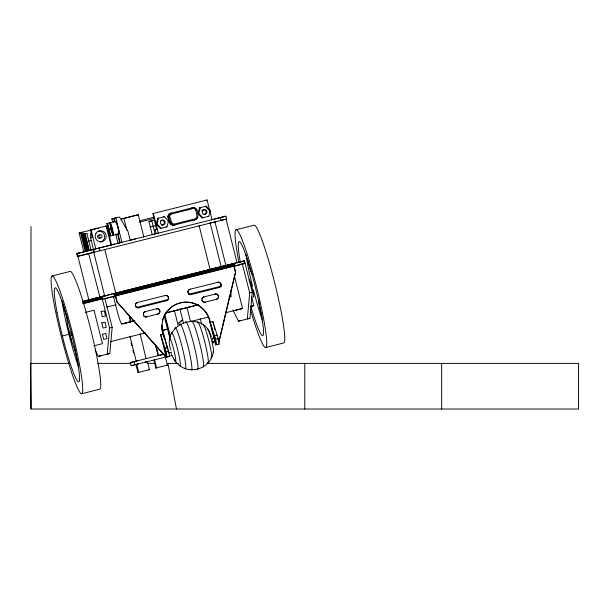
<?xml version="1.0" encoding="UTF-8"?>
<svg xmlns="http://www.w3.org/2000/svg" width="609" height="609" viewBox="0 0 609 609"><rect width="100%" height="100%" fill="white"/><g stroke="black" fill="none" stroke-linecap="round" stroke-linejoin="round"><path stroke-width="0.91" d="M167.977 216.69L168.647 214.543L170.078 213.432L192.726 207.715C198.275 206.672 200.209 218.441 194.971 219.819L174.258 225.026C169.675 226.015 168.487 219.849 167.977 216.69L168.868 216.469L169.835 213.972L171.411 213.074L170.078 213.432M170.878 349.962C160.578 324.932 202.964 307.347 211.308 336.807M109.247 233.163L109.338 232.021C108.318 231.808 108.067 234.016 109.247 233.163L109.407 234.32M103.842 298.882L104.938 298.6L112.17 327.345L109.81 353.502L107.207 354.156L109.574 328L102.35 299.255L102.373 297.862L103.347 296.438L83.182 301.501L82.481 302.277L101.733 297.443M242.306 264.093L249.698 292.807L247.33 318.956L249.934 318.309L252.293 292.153L244.422 260.789L104.679 295.898L93.04 249.553L110.937 245.054L106.149 226.008L105.563 226.16M66.594 314.67C66.998 327.231 70.865 339.685 75.257 351.416M108.836 232.158L108.813 234.473L110.183 234.122M218.905 341.466L235.173 273.243M218.936 342.327L235.645 272.253L234.023 265.813M156.186 224.12L157.822 218.334L164.415 216.682L168.586 220.998L166.95 226.784L160.357 228.436L156.186 224.12L156.977 223.922L161.149 228.238L160.357 228.436M156.977 223.922L158.614 218.136L157.822 218.334M197.963 213.622L199.6 207.844L206.192 206.185L210.364 210.508L208.727 216.286L202.135 217.946L197.963 213.622L198.755 213.424L202.926 217.748L202.135 217.946M198.755 213.424L200.391 207.646L199.6 207.844M211.749 357.414L213.607 351.804M212.579 341.953L215.517 341.215L214.65 337.729L215.038 339.959M143.412 313.117L143.518 312.881A2.695 2.68 75.9 0 1 145.163 311.656L156.688 308.755A2.695 2.68 75.9 0 1 159.946 310.719A2.695 2.68 75.9 0 1 157.997 313.985L146.48 316.878A2.695 2.68 75.9 0 1 143.48 315.576M201.853 298.806L202.135 298.159A2.695 2.68 75.9 0 1 203.779 296.933L215.304 294.033A2.695 2.68 75.9 0 1 218.562 295.997A2.695 2.68 75.9 0 1 216.614 299.263L205.088 302.155A2.695 2.68 75.9 0 1 201.838 300.199M211.475 358.084C205.933 369.427 190.305 373.355 180.058 365.971M164.788 314.708L165.701 313.475M166.158 312.859C172.903 302.026 188.638 299.034 199.204 306.061A24.398 24.284 75.9 0 1 209.953 322.237L214.048 338.543M195.862 219.476L194.081 220.047L196.966 218.562M83.182 301.501L105.151 295.776L83.791 301.158M103.644 296.24L104.025 296.058M208.095 269.909L207.661 270.594M242.686 264.002L245.077 263.408L102.35 299.255M78.378 256.183L77.366 256.45L76.665 253.664L84.05 251.799M244.422 260.789L242.161 261.383L243.851 261.748L244.97 263.073M111.698 296.91C116.722 298.319 114.553 290.919 111.044 294.299M69.753 334.12L71.413 333.694L71.154 331.966L71.504 332.773M225.109 265.638L218.829 267.214M167.658 280.064L165.336 280.65M242.511 261.368L113.906 293.576L114.561 296.187L115.664 295.905L117.194 302.003L166.295 357.285L166.797 357.156A5.39 0.518 75.9 0 0 166.455 353.814A5.39 0.518 75.9 0 0 164.917 348.142L160.609 334.63L163.204 333.976A24.398 24.284 75.9 0 1 180.363 302.81A24.398 24.284 75.9 0 1 210.204 322.176L214.513 335.688A5.39 0.518 75.9 0 1 216.05 341.352A5.39 0.518 75.9 0 1 216.393 344.694L215.891 344.823L214.756 340.294M138.281 214.756L121.648 218.936L138.281 214.756L143.815 236.802L143.389 236.909M214.657 268.264L218.136 267.389M114.561 296.187L115.413 295.974L116.943 302.072L166.044 357.346L169.401 356.501A5.39 0.518 75.9 0 0 169.058 353.159A5.39 0.518 75.9 0 0 167.513 347.495L163.204 333.976L164.346 338.505M233.856 266.224C236.596 266.826 232.585 260.37 234.495 265.136M157.83 355.702L162.458 354.537M112.543 221.6L111.858 218.89L119.463 216.987L127.974 231.329L130.204 240.22M106.803 223.625L107.488 223.45L109.392 229.555L110.602 235.828L109.909 235.995L106.803 223.625L113.906 221.843L113.221 222.011M152.92 213.584L153.316 213.485L158.264 233.171L156.132 233.704L155.105 229.608L156.543 229.25L152.92 213.584L207.075 199.98L212.023 219.666L88.016 250.809M93.481 249.439L90.574 237.868L92.34 237.426L90.459 229.951L91.045 229.806L95.826 248.845M79.124 233.034L80.464 232.699L85.191 251.509L83.852 251.852L79.124 233.034L94.738 229.113M86.684 251.136L86.166 251.273L81.971 234.579L86.881 233.346L91.076 250.04M139.56 220.816L154.222 217.139M109.392 229.555L111.226 229.091M139.423 222.156L154.45 218.372M148.939 221.509L151.793 220.793L155.105 233.963L152.242 234.678L148.939 221.509L154.793 220.039M88.259 241.21L91.83 240.311M109.909 235.995L117.012 234.214L116.327 234.389M155.896 225.543L150.301 226.944M76.665 253.664L82.215 252.263M214.261 219.103L225.893 216.18L226.594 218.974L221.044 220.367L220.344 217.573M226.008 219.118L77.906 256.305L93.786 252.332M104.786 249.568L115.733 293.127M212.404 268.828L210.067 269.414L199.173 225.848M210.174 223.084L221.166 266.628M236.094 229.722L254.136 225.193A60.717 5.884 75.9 0 1 274.636 282.652A60.717 5.884 75.9 0 1 283.718 342.974L265.684 347.503M103.667 296.126L99.084 297.314L103.804 296.103M88.845 299.864L77.206 253.519L78.218 253.268M99.891 297.085L88.678 253.603M104.679 295.898L103.431 296.202L104.9 295.829M170.863 279.265L169.53 279.6L170.611 279.333M173.215 278.678L175.887 278.008M219.636 267.016L221.821 266.468M99.465 297.405L104.969 296.027M114.035 293.751L234.214 263.568M99.473 297.565L103.142 296.644M114.104 293.896L234.282 263.705M114.18 294.078L234.358 263.887M114.264 294.299L234.442 264.108M114.347 294.55L234.526 264.359M114.439 294.825L234.617 264.641M114.53 295.129L234.709 264.945M114.621 295.449L234.8 265.265M114.713 295.784L234.891 265.6M106.674 307.058L116.091 304.69M135.411 304.378A2.695 2.68 75.9 0 1 137.337 302.506L165.336 295.472A2.695 2.68 75.9 0 1 168.594 297.436A2.695 2.68 75.9 0 1 166.645 300.701L138.646 307.735A2.695 2.68 75.9 0 1 135.388 305.771M188.196 293.226A2.695 2.68 75.9 0 1 189.879 289.305L217.877 282.272A2.695 2.68 75.9 0 1 221.136 284.236A2.695 2.68 75.9 0 1 219.194 287.501L191.196 294.535A2.695 2.68 75.9 0 1 188.615 293.797M136.226 307.492L168.419 299.407M188.661 294.322L221.775 286.009M116.19 295.776L113.495 296.454L116.997 310.392A14.372 1.385 75.9 0 0 121.838 323.988L134.726 320.753M165.983 312.904L198.488 304.744M229.532 296.948L230.841 296.613A14.372 1.385 75.9 0 0 230.545 290.896M109.574 328L112.17 327.345M249.698 292.807L252.293 292.153M110.511 341.657L145.49 332.872M191.439 321.331L208.78 316.969M225.216 312.843L242.557 308.489L234.381 275.938M253.824 305.657L250.36 306.533L253.824 305.657L251.555 296.621M209.953 322.237L212.807 321.522L217.116 335.034A5.39 0.518 75.9 0 1 218.654 340.697A5.39 0.518 75.9 0 1 218.996 344.047L215.639 344.884L214.733 341.261M95.164 349.954L98.3 356.387L100.896 355.74M232.935 309.935L238.423 321.194L241.019 320.54M164.917 348.142L167.513 347.488M214.513 335.688L217.116 335.034M212.434 338.284L214.65 337.729M165.991 351.804L168.594 351.149M215.586 339.342L218.189 338.688M135.335 361.35L137.291 360.855M130.334 362.606L134.155 361.647L134.939 364.783L131.118 365.743L130.334 362.606L164.339 354.065M168.906 352.916L171.654 352.23M131.118 365.743L172.438 355.367M137.969 372.541L138.7 372.358L136.69 364.342L135.952 364.525L137.969 372.541L149.487 369.648L147.477 361.632L146.739 361.822M155.866 368.049L156.597 367.866L154.587 359.85L153.849 360.033L155.866 368.049L167.384 365.156L165.374 357.14M111.858 218.89L113.632 218.448L114.538 222.064M206.679 200.079L207.075 199.98M90.459 229.951L106.149 226.008M91.297 229.974L92.644 229.639M81.971 234.579L85.557 233.681M85.785 233.62L86.219 233.513M86.448 233.453L86.881 233.346M106.293 228.466L106.735 228.36M106.956 228.306L107.397 228.192L111.592 244.887M193.175 207.639L191.835 207.935L194.537 207.768M169.667 213.637L170.558 213.409M192.741 207.836L193.632 207.616M169.287 213.888L170.177 213.668M193.198 207.882L194.088 207.661M168.944 214.193L169.835 213.972M168.647 214.543L169.538 214.315M168.396 214.924L169.287 214.703M195.367 208.156L194.469 208.377L195.733 208.43M168.198 215.342L169.096 215.122M206.192 206.185L205.4 206.382L209.572 210.706L210.364 210.508M163.623 216.88L164.415 216.682M168.061 215.776L168.959 215.556M195.443 209.336L196.342 209.115M167.993 216.233L168.883 216.012M195.679 209.732L196.57 209.511M168.023 217.147L168.914 216.926L168.868 216.469M168.13 217.596L169.028 217.375C169.515 220.313 170.962 225.825 175.148 224.797L174.258 225.026M195.961 210.607L196.859 210.379M203.185 209.846L203.977 209.648M161.408 220.344L162.2 220.146M167.795 221.196L168.586 220.998M169.683 222.468L170.581 222.239M169.858 222.917L170.756 222.688M204.35 214.482L205.142 214.284M162.573 224.972L163.364 224.774M170.086 223.336L170.984 223.115M170.368 223.731L171.258 223.503M196.768 217.535L197.666 217.306M170.695 224.082L171.586 223.861M196.593 217.976L197.483 217.756M171.06 224.394L171.959 224.165M171.464 224.652L172.362 224.432M171.898 224.858L172.796 224.637M172.355 225.01L173.245 224.79M195.748 219.133L196.638 218.913M155.105 229.608L156.947 229.144M195.375 219.438L196.265 219.217M172.827 225.102L173.717 224.881M207.943 216.484L208.727 216.286M166.166 226.982L166.95 226.784M173.306 225.14L174.676 224.888M86.912 251.083L87.338 250.977M111.158 244.993L114.865 244.064M130.729 240.083L135.426 238.903M211.285 219.841L225.893 216.18M77.206 253.519L93.58 249.416L94.281 252.202M93.74 252.339L94.753 252.088M199.128 225.855L200.14 225.604M209.686 223.206L215.974 221.638M52.115 275.946L70.149 271.416A60.717 5.824 75.9 0 1 90.581 328.89A60.717 5.824 75.9 0 1 99.724 389.197L81.69 393.726A60.717 5.824 75.9 0 1 54.62 306.616A60.717 5.824 75.9 0 1 64.394 304.165A60.717 5.824 75.9 0 1 81.69 393.726M109.917 294.581L83.471 301.31M222.696 266.453L226.358 265.539M237.365 262.776L242.862 261.39M82.915 301.721L103.081 296.659M223.039 266.529L224.866 266.072M82.679 301.988L101.931 297.154M83.235 302.361L102.487 297.527M83.121 302.688L102.373 297.862M83.045 303.038L102.297 298.204M83.014 303.389L102.266 298.555M83.037 303.739L102.289 298.905L101.695 296.636L103.964 296.096M239.466 264.451L241.301 263.986M110.572 297.192L104.855 298.623M234.221 266.125L242.473 264.055M85.283 312.425L94.03 310.232L102.434 343.682L93.687 345.882M137.337 302.506L137.588 302.445A2.695 2.68 75.9 0 0 135.64 305.71A2.695 2.68 75.9 0 0 138.898 307.667L138.646 307.735M165.336 295.472L165.085 295.532A2.695 2.68 75.9 0 1 168.343 297.497A2.695 2.68 75.9 0 1 166.394 300.762L166.645 300.701M189.879 289.305L190.13 289.245A2.695 2.68 75.9 0 0 188.189 292.51A2.695 2.68 75.9 0 0 191.447 294.474L191.196 294.535M217.877 282.272L217.626 282.34A2.695 2.68 75.9 0 1 220.884 284.296A2.695 2.68 75.9 0 1 218.943 287.562L219.194 287.501M145.163 311.656L145.414 311.587A2.695 2.68 75.9 0 0 143.473 314.853A2.695 2.68 75.9 0 0 146.731 316.817L146.48 316.878M156.688 308.755L156.437 308.824A2.695 2.68 75.9 0 1 158.469 309.128L159.018 309.562A2.695 2.68 75.9 0 1 157.746 314.046L157.997 313.985M203.779 296.933L204.03 296.865A2.695 2.68 75.9 0 0 202.089 300.13A2.695 2.68 75.9 0 0 205.347 302.094L205.088 302.155M215.304 294.033L215.053 294.101A2.695 2.68 75.9 0 1 217.086 294.406L217.634 294.84A2.695 2.68 75.9 0 1 216.362 299.323L216.614 299.263M62.362 335.978L68.954 334.326M121.838 323.988L134.604 320.783M165.602 313.003L198.397 304.766M229.022 297.07L230.841 296.613M125.789 322.998L131.087 321.674L129.793 316.535M133.759 320.996L132.412 321.339A14.372 1.385 75.9 0 0 132.64 320.776M235.546 310.247L242.557 308.489M98.3 356.387L109.81 353.502M238.423 321.194L249.934 318.309M146.053 358.655L140.146 333.747M136.073 364.502L138.076 363.992M145.163 362.218L147.172 361.708M137.314 364.182L138.38 363.916M144.866 362.294L145.924 362.02M168.899 356.63L169.401 356.501M218.494 344.169L218.996 344.047M148.756 369.83L149.487 369.648M166.653 365.339L167.384 365.156M221.646 266.506L222.346 266.43M69.312 363.39L30.45 363.39L30.998 409.02L578.55 409.02L578.55 363.39L206.862 363.39M97.539 363.39L130.92 363.39M147.918 363.39L154.617 363.39M178.338 363.39L167.886 363.39L176.465 409.02M203.109 324.772L203.665 325.236A17.174 1.66 75.9 0 1 209.93 345.349A17.174 1.66 75.9 0 1 210.92 357.62M191.66 320.882L192.429 321.522A23.736 2.291 75.9 0 1 200.399 346.354A23.736 2.291 75.9 0 1 203.223 366.923M215.517 341.215L215.274 340.736M185.593 321.506L186.392 322.169A24.611 2.375 75.9 0 1 194.652 347.914A24.611 2.375 75.9 0 1 197.582 369.244M172.317 356.318L175.217 361.449L179.503 365.507A17.174 1.66 75.9 0 0 178.513 353.235A17.174 1.66 75.9 0 0 172.256 333.123L171.692 332.666A17.174 1.66 75.9 0 0 171.426 333.336M167.795 349.749L168.015 350.365M71.162 332.491L71.58 333.648L71.39 332.43M171.274 353.631L171.677 354.841M217.733 338.322L218.052 339.655M212.313 338.528L212.716 340.066M71.413 333.694L71.999 335.331L71.847 334.044M226.061 219.103L237 262.662M234.077 267.092L235.173 271.447M214.962 221.889L225.901 265.448M212.807 321.522L213.713 325.145M214.17 326.957L214.855 329.675M210.204 322.176L214.299 338.482M200.254 318.652L201.64 324.171M186.894 307.088L190.526 321.56M179.883 308.847L183.522 323.318M174.41 310.476L178.11 325.191M164.719 313.886L170.49 336.876M165.831 320.456L166.523 323.212M166.988 325.054L167.681 327.809M168.83 332.407L169.523 335.163M164.255 315.957L170.033 338.947M161.583 325.434L167.353 348.417M162.953 334.044L163.638 336.762M160.609 334.63L166.295 357.285M155.934 345.425L158.477 355.534M123.886 218.372L126.885 230.316M155.31 344.603L158.081 355.641M114.774 221.044L114.089 218.334L115.824 217.9L121.952 242.291L120.217 242.725L117.948 233.689M117.491 233.81L119.76 242.839L117.986 243.288L115.718 234.252M129.976 336.305L136.21 361.129M131.087 342.867L131.78 345.623M132.929 350.221L133.63 352.984M99.13 248.023L99.83 250.809M85.153 233.78L89.34 250.474M84.712 233.894L88.617 249.454L84.484 233.947M84.05 234.062L87.726 249.675L83.821 234.115M83.38 234.221L87.293 249.781L83.159 234.282M83.243 234.861L82.565 232.174L81.218 232.509L85.945 251.327M82.717 234.389L86.63 249.949L82.497 234.45M168.914 216.926L169.028 217.375M213.089 341.611L213.386 343.057M168.366 351.682L168.556 352.946M75.029 349.825L75.082 350.266A12.903 1.248 75.9 0 0 77.404 360.954L78.028 363.208A12.918 1.241 75.9 0 0 78.378 363.687M441.662 363.39L441.662 409.02M304.774 363.39L304.774 409.02M30.998 226.502L30.998 409.02M182.411 319.938A38.824 38.641 75.9 0 1 178.528 323.288M168.008 328.906A38.824 38.641 75.9 0 1 163.067 330.268M163.813 316.688A2.695 2.68 75.9 0 1 163.539 317.335M182.16 319.999A38.824 38.641 75.9 0 1 178.955 322.831M167.757 328.967A38.824 38.641 75.9 0 1 162.816 330.329M162.679 333.138A24.398 24.284 75.9 0 1 161.827 324.658M162.405 320.897A24.398 24.284 75.9 0 1 164.346 315.538M213.021 351.949A12.013 1.157 75.9 0 0 212.328 343.369A12.013 1.157 75.9 0 0 207.951 329.302L207.562 328.974A12.013 1.157 75.9 0 0 207.364 329.446M207.296 362.53A21.193 2.04 75.9 0 0 206.07 347.389A21.193 2.04 75.9 0 0 198.351 322.572L197.659 322.001A21.193 2.04 75.9 0 0 197.324 322.831M190.739 369.229A23.736 2.291 75.9 0 0 189.369 352.261A23.736 2.291 75.9 0 0 180.721 324.46L179.944 323.821A23.736 2.291 75.9 0 0 179.571 324.749M184.824 368.179A21.193 2.04 75.9 0 0 183.598 353.037A21.193 2.04 75.9 0 0 175.872 328.213L175.186 327.642A21.193 2.04 75.9 0 0 174.852 328.472M174.204 359.226A12.013 1.157 75.9 0 0 175.034 355.253A12.013 1.157 75.9 0 0 170.147 338.794L169.759 338.467A12.013 1.157 75.9 0 0 169.591 340.172M129.435 316.284A14.372 1.385 75.9 0 1 129.74 322.009M249.081 280.125A8.983 0.868 75.9 0 1 252.248 288.27A8.983 0.868 75.9 0 1 253.306 296.956M78.637 367.28A48.507 4.697 75.9 0 1 61.905 300.671M262.624 320.973A48.507 4.666 75.9 0 1 253.397 289.838M252.522 286.352A48.507 4.666 75.9 0 1 245.922 254.524M252.484 274.469A13.078 1.264 75.9 0 1 251.296 272.413L250.748 270.967A13.078 1.264 75.9 0 1 247.201 258.109M262.06 317.243A13.078 1.264 75.9 0 1 259.107 304.234L258.901 302.696A13.078 1.264 75.9 0 1 258.84 300.717M238.857 261.984A60.717 5.884 75.9 0 1 243.783 244.064A60.717 5.884 75.9 0 1 266.361 336.777A60.717 5.884 75.9 0 1 250.52 309.882M250.839 306.357A48.507 4.682 75.9 0 0 262.921 335.536A48.507 4.682 75.9 0 0 258.33 299.689L255.43 287.478A48.507 4.682 75.9 0 0 241.012 243.448A48.507 4.682 75.9 0 0 240.349 262.319M71.215 339.16A12.918 1.248 75.9 0 1 69.495 334.189A12.918 1.248 75.9 0 1 68.657 328.989M66.823 317.388A12.918 1.248 75.9 0 1 63.306 304.591A12.918 1.248 75.9 0 1 63.389 303.998M161.948 220.534A2.39 2.375 76 0 1 162.519 220.785M202.607 210.075A2.39 2.375 75.9 0 1 206.131 211.894A2.39 2.375 75.9 0 1 203.117 214.459M201.724 210.935A2.39 2.375 75.9 0 1 202.112 210.448M160.829 220.572A2.39 2.375 76 0 1 164.354 222.384A2.39 2.375 76 0 1 161.339 224.957M90.574 237.868A7.826 7.795 75.9 0 1 91.578 232.098M94.441 229.38A7.826 7.795 75.9 0 1 95.659 228.839M96.291 228.657A7.826 7.795 75.9 0 1 98.262 228.421M92.34 237.426A7.826 7.795 75.9 0 1 92.172 235.439M96.793 228.641A7.826 7.795 75.9 0 1 98.049 228.215M97.752 231.268A5.572 5.542 75.9 0 1 104.489 235.318A5.572 5.542 75.9 0 1 100.47 242.07M100.234 237.83A1.614 1.606 75.9 0 1 98.057 237.891A1.614 1.606 75.9 0 1 97.805 235.721A1.614 1.606 75.9 0 1 99.937 235.287M115.619 222.057A6.646 0.639 75.9 0 1 117.948 227.401A6.646 0.639 75.9 0 1 118.42 233.217M118.572 231.047A5.207 0.502 75.9 0 1 118.428 232.471M115.976 222.711A5.207 0.502 75.9 0 1 117.118 224.927M117.468 226.137A5.207 0.502 75.9 0 1 117.819 227.439M118.131 228.748A5.207 0.502 75.9 0 1 118.39 229.981M101.779 322.922L103.005 328.076L106.286 327.345L105.06 322.191L101.779 322.922M101.079 311.61L102.304 316.764L105.585 316.041L104.36 310.879L101.079 311.61M102.472 334.227L103.697 339.38L106.978 338.65L105.753 333.496L102.472 334.227M165.047 350.183L165.922 353.669L165.047 350.183M171.654 213.934L171.312 214.048A2.482 2.466 75.9 0 0 169.797 216.774L171.563 222.315A2.931 2.923 75.8 0 0 174.57 223.99L195.101 218.837A2.931 2.923 75.8 0 0 196.951 215.936L195.892 210.219A2.482 2.466 75.9 0 0 193.274 208.529L171.654 213.934M107.816 225.132L107.313 225.261L108.196 229.852L109.582 234.313L110.092 234.191L107.816 225.132M57.04 312.257A48.507 4.697 75.9 0 0 78.713 381.881A48.507 4.697 75.9 0 0 64.95 310.377A48.507 4.697 75.9 0 0 57.04 312.257M202.515 210.737A2.39 2.375 75.9 0 0 204.525 214.353A2.39 2.375 75.9 0 0 206.634 210.805A2.39 2.375 75.9 0 0 202.515 210.737M160.738 221.234A2.39 2.375 76 0 0 162.748 224.85A2.39 2.375 76 0 0 164.856 221.303A2.39 2.375 76 0 0 160.738 221.234M95.94 233.407A5.572 5.542 75.9 0 0 100.622 241.834A5.572 5.542 75.9 0 0 105.54 233.567A5.572 5.542 75.9 0 0 95.94 233.407M99.1 235.493A1.614 1.606 75.9 0 0 100.462 237.944A1.614 1.606 75.9 0 0 101.893 235.538A1.614 1.606 75.9 0 0 99.1 235.493M110.343 225.886A6.646 0.639 75.9 0 0 113.312 235.424A6.646 0.639 75.9 0 0 111.424 225.619A6.646 0.639 75.9 0 0 110.343 225.886M110.64 226.556A5.207 0.502 75.9 0 0 112.962 234.031A5.207 0.502 75.9 0 0 111.477 226.342A5.207 0.502 75.9 0 0 110.64 226.556"/></g></svg>
